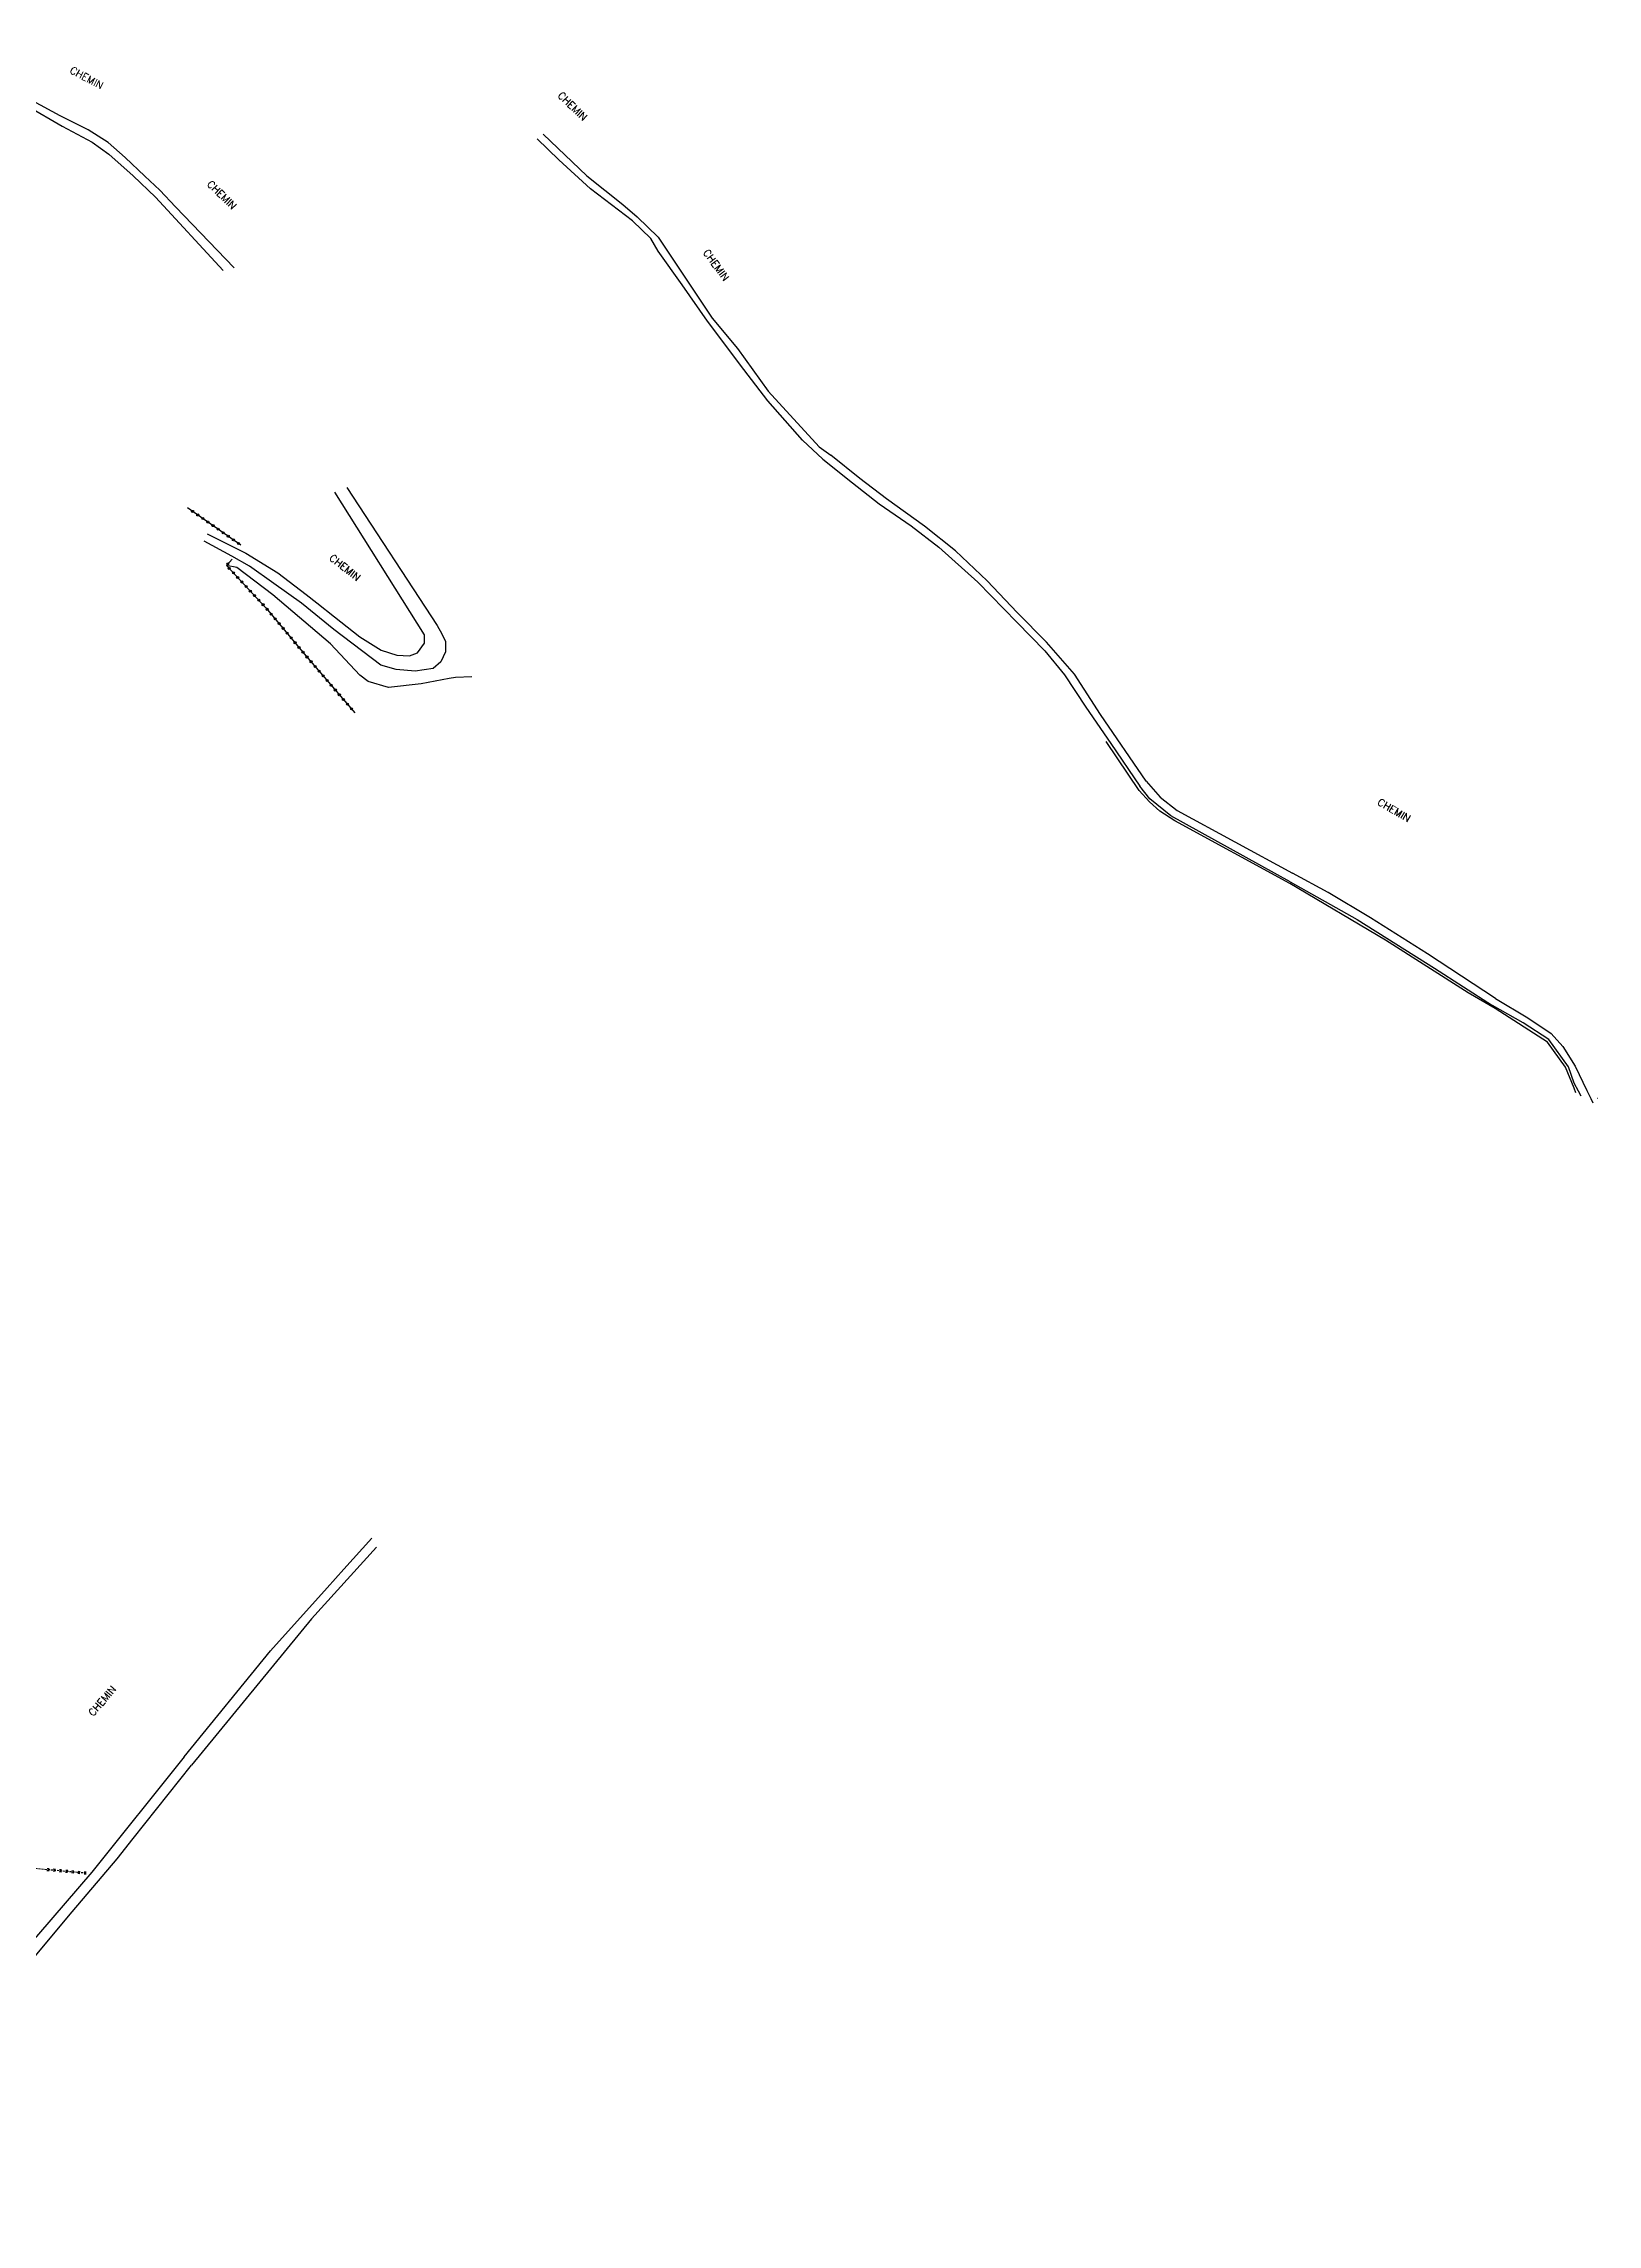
# Model space of a CAD drawing. Header units: millimetres. Extents: x 266999 to 268000, y 119000 to 120000.
# Drawn here: x 267625 to 268000, y 119000 to 119527 of the extents above; entities that cross this region are included whole.
import ezdxf
from ezdxf.enums import TextEntityAlignment as Align

# ---------------------------------------------------------------- set-up
doc = ezdxf.new("R2010")
doc.units = ezdxf.units.MM
doc.linetypes.add('DASHED', pattern=[0.75, 0.5, -0.25])
doc.layers.get('0').update_dxf_attribs({"linetype": 'CONTINUOUS'})
for name, color, linetype in [('W0017', 7, 'CONTINUOUS'), ('W0071', 7, 'CONTINUOUS'), ('W0211', 2, 'CONTINUOUS'), ('W0220', 5, 'DASHED'), ('W0323', 7, 'CONTINUOUS'), ('W0989', 7, 'CONTINUOUS')]:
    doc.layers.add(name, color=color, linetype=linetype)
doc.styles.get("Standard").update_dxf_attribs({"font": 'romans.shx', "width": 0.85})

# ---------------------------------------------------------------- blocks, each defined once
blk = doc.blocks.new('t323o')
at = {"color": 0, "linetype": 'Continuous'}
for radius in [0.25, 0.15]:
    blk.add_circle((0, 0), radius, dxfattribs=at)
blk = doc.blocks.new('t220o')
at = {"color": 0, "linetype": 'Continuous'}
for p, q in [((-0.25, 0.25), (0.25, 0.25)), ((-0.25, -0.25), (0.25, -0.25))]:
    blk.add_line(p, q, dxfattribs=at)

msp = doc.modelspace()

# ---------------------------------------------------------------- linework, layer by layer
at = {"layer": 'W0017'}
msp.add_lwpolyline([(268000, 119272), (267999.98, 119272)], dxfattribs=at)
at = {"layer": 'W0071'}
for points in [[(267670.9, 119472.59), (267656.73, 119487.32), (267652.96, 119491.39), (267649.36, 119494.76), (267644.58, 119499.29), (267640.44, 119502.89), (267635.63, 119505.96), (267628.91, 119509.34), (267622.19, 119512.94), (267619.8, 119514.95), (267618.65, 119517.3), (267618.24, 119519.13), (267617.96, 119520.4), (267617.97, 119523.69), (267618.52, 119526.78)], [(267610.39, 119520.25), (267612.45, 119518.31), (267613.07, 119517.73), (267616.13, 119515.29), (267621.09, 119511.68), (267629.39, 119506.88), (267636.61, 119502.95), (267640.66, 119500.08), (267646.49, 119494.83), (267651.91, 119489.68), (267668.27, 119471.97), (267668.27, 119471.97)], [(267812.98, 119426.44), (267808.1, 119430.98), (267799.74, 119440.48), (267793.91, 119448.05), (267785.13, 119459.7), (267779.08, 119468.54), (267773.23, 119476.63), (267771.45, 119479.71), (267767.05, 119483.99), (267756.91, 119491.68), (267749.29, 119498.74), (267744.08, 119503.8)], [(267745.49, 119504.94), (267756.02, 119494.82), (267764.7, 119487.91), (267768.18, 119484.97), (267773.28, 119480), (267781.18, 119468.21), (267786.32, 119460.49), (267792.4, 119453.11), (267799.82, 119442.83), (267812.09, 119429.35), (267814.96, 119427.38)], [(267891.1, 119348.6), (267880.03, 119364.73), (267873.74, 119374.49), (267866.98, 119382.21), (267859.91, 119389.36), (267852.71, 119397.02), (267845.05, 119404.24), (267837.58, 119410.25), (267828.39, 119416.85), (267821.93, 119421.76), (267814.96, 119427.38)], [(267812.98, 119426.44), (267820.2, 119420.69), (267826.59, 119415.59), (267834.33, 119410.28), (267841.04, 119405.11), (267850.47, 119396.66), (267859.82, 119387), (267866.58, 119380.11), (267871.38, 119374.32), (267876.53, 119366.48), (267882.57, 119357.74), (267889.56, 119347.4)], [(267698.09, 119419.53), (267719.92, 119386.23), (267721.03, 119384.18), (267721.9, 119382.32), (267721.94, 119379.9), (267720.77, 119377.48), (267718.9, 119375.84), (267714.56, 119375.18), (267710.03, 119375.61), (267706.27, 119376.66), (267694.93, 119385.26), (267687.15, 119391.59), (267680.43, 119396.38), (267674.6, 119400.58), (267670.35, 119402.98), (267663.68, 119406.56)], [(267664.34, 119408.4), (267673.73, 119403.72), (267681.41, 119398.92), (267688.25, 119393.75), (267690.83, 119391.7), (267695.09, 119388.32), (267701.23, 119383.48), (267706.37, 119380.3), (267710.13, 119379.05), (267713.19, 119378.9), (267715.17, 119379.58), (267716.85, 119381.92), (267716.87, 119383.6), (267716.88, 119383.96), (267695.21, 119418.39)], [(267891.1, 119348.6), (267894.49, 119344.77), (267898.52, 119341.54), (267926.43, 119326.37)], [(267925.84, 119324.27), (267897.02, 119340.25), (267891.93, 119344.36), (267889.56, 119347.4)], [(267925.84, 119324.27), (267942.02, 119315.24), (267960.67, 119303.45), (267974.69, 119294.44)], [(267975.41, 119296.1), (267958.98, 119306.91), (267945.22, 119315.6), (267935, 119321.76), (267926.43, 119326.37)], [(267975.41, 119296.1), (267983.24, 119291.49), (267988.88, 119287.69), (267991.67, 119284.53), (267994.62, 119279.8), (267997.44, 119273.93), (267998.39, 119271.95), (267998.9, 119270.88)], [(267996.1, 119272.56), (267995.46, 119273.77), (267994.43, 119275.68), (267993, 119279.61), (267988.28, 119286.18), (267982.12, 119290.22), (267974.69, 119294.44)], [(267658.78, 119112.97), (267636.5, 119085.12), (267623.66, 119070.1), (267613.86, 119058.88), (267596.29, 119039.01), (267589.87, 119031.5), (267588.45, 119030.56), (267587.56, 119030.51), (267585.65, 119030.85), (267583.31, 119032.86), (267579.92, 119036.74), (267569.69, 119045.18), (267544.61, 119064.1), (267517.52, 119086.55), (267489.17, 119109.22), (267461.83, 119131.04), (267439.72, 119148.26), (267415.09, 119167.81), (267411.3, 119171)], [(267658.78, 119112.97), (267679.7, 119138.55), (267693.36, 119153.79), (267697.36, 119158.24), (267704.09, 119165.75)], [(267705.22, 119163.57), (267689.6, 119146.24), (267660.57, 119110.95)], [(267616.73, 119000), (267611.62, 119005.01), (267594.41, 119020.56), (267591.58, 119023.35), (267590.96, 119025.21), (267590.99, 119027.12), (267593.27, 119030.35), (267602.41, 119040.94), (267604, 119042.76), (267614.08, 119054.26), (267621.61, 119063.35), (267631.8, 119075.46), (267642.64, 119088.34), (267646.48, 119093.18), (267660.57, 119110.95)]]:
    msp.add_lwpolyline(points, dxfattribs=at)
at = {"layer": 'W0211'}
for points in [[(267728.3, 119373.81), (267724.35, 119373.65), (267722.83, 119373.38), (267716.03, 119372.14), (267708.11, 119371.26), (267703.21, 119372.71), (267701.25, 119374.2), (267694.18, 119381.8), (267680.25, 119393.67), (267671.51, 119400.2), (267669.03, 119400.74)], [(267994.84, 119273.32), (267994.38, 119274.44), (267992.29, 119279.5), (267987.93, 119285.59), (267975.29, 119293.67), (267968.81, 119297.48), (267948.85, 119310.18), (267925.79, 119323.89), (267898.03, 119339.04), (267894.38, 119341.41), (267891.85, 119343.65), (267889.37, 119346.36), (267881.44, 119358.19)]]:
    msp.add_lwpolyline(points, dxfattribs=at)
at = {"layer": 'W0220'}
msp.add_lwpolyline([(267635.16, 119084.82), (267633.1, 119085), (267597.58, 119088.23)], dxfattribs=at)
at = {"layer": 'W0323'}
for points in [[(267672.53, 119405.63), (267659.64, 119414.65)], [(267670.38, 119402.25), (267669.03, 119400.74), (267678.56, 119390.5), (267688.28, 119378.85), (267700.01, 119365.15)]]:
    msp.add_lwpolyline(points, dxfattribs=at)

# ---------------------------------------------------------------- block references
at = {"layer": 'W0220'}
for p, rotation in [((267625.96, 119085.65), 174.8118543721414), ((267627.45, 119085.52), 174.8118543721414), ((267628.95, 119085.38), 174.8118543721414), ((267630.44, 119085.25), 174.8118543721414), ((267631.93, 119085.11), 174.8118543721414), ((267633.43, 119084.97), 174.8231858510963), ((267634.92, 119084.84), 174.8231858510963)]:
    msp.add_blockref('t220o', p, dxfattribs=dict(at, rotation=rotation))
at = {"layer": 'W0323'}
for p, rotation in [((267660.86, 119413.79), 145.0194935738965), ((267662.09, 119412.93), 145.0194935738965), ((267663.32, 119412.07), 145.0194935738965), ((267664.55, 119411.21), 145.0194935738965), ((267665.78, 119410.35), 145.0194935738965), ((267667.01, 119409.49), 145.0194935738965), ((267668.24, 119408.63), 145.0194935738965), ((267669.47, 119407.77), 145.0194935738965), ((267670.7, 119406.91), 145.0194935738965), ((267671.93, 119406.05), 145.0194935738965), ((267669.38, 119401.13), 228.2472018058963), ((267669.68, 119400.03), 312.9669925236011), ((267670.71, 119398.93), 312.9669925236011), ((267671.73, 119397.83), 312.9669925236011), ((267672.75, 119396.74), 312.9669925236011), ((267673.77, 119395.64), 312.9669925236011), ((267674.79, 119394.54), 312.9669925236011), ((267675.82, 119393.44), 312.9669925236011), ((267676.84, 119392.35), 312.9669925236011), ((267677.86, 119391.25), 312.9669925236011), ((267678.86, 119390.13), 309.8394341281542), ((267679.83, 119388.98), 309.8394341281542), ((267680.79, 119387.83), 309.8394341281542), ((267681.75, 119386.68), 309.8394341281542), ((267682.71, 119385.53), 309.8394341281542), ((267683.67, 119384.38), 309.8394341281542), ((267684.63, 119383.22), 309.8394341281542), ((267685.59, 119382.07), 309.8394341281542), ((267686.55, 119380.92), 309.8394341281542), ((267687.51, 119379.77), 309.8394341281542), ((267688.48, 119378.62), 310.5768412099829), ((267689.45, 119377.48), 310.5768412099829), ((267690.43, 119376.34), 310.5768412099829), ((267691.4, 119375.2), 310.5768412099829), ((267692.38, 119374.06), 310.5768412099829), ((267693.36, 119372.92), 310.5768412099829), ((267694.33, 119371.78), 310.5768412099829), ((267695.31, 119370.64), 310.5768412099829), ((267696.28, 119369.5), 310.5768412099829), ((267697.26, 119368.37), 310.5768412099829), ((267698.23, 119367.23), 310.5768412099829), ((267699.21, 119366.09), 310.5768412099829)]:
    msp.add_blockref('t323o', p, dxfattribs=dict(at, rotation=rotation))

# ---------------------------------------------------------------- texts
at = {"layer": 'W0989'}
for rotation, p in [(331.7007, (267635.28, 119518.53)), (315.7135, (267752.58, 119511.66)), (315.7135, (267667.91, 119490.24)), (305.9523, (267787.25, 119473.29)), (321.9615, (267697.63, 119400.22)), (329.6898, (267950.91, 119341.61)), (49.0276, (267639.03, 119126.45))]:
    msp.add_text('CHEMIN', height=1.75, rotation=rotation, dxfattribs=at).set_placement(p, align=Align.MIDDLE_CENTER)

doc.saveas('drawing.dxf')
